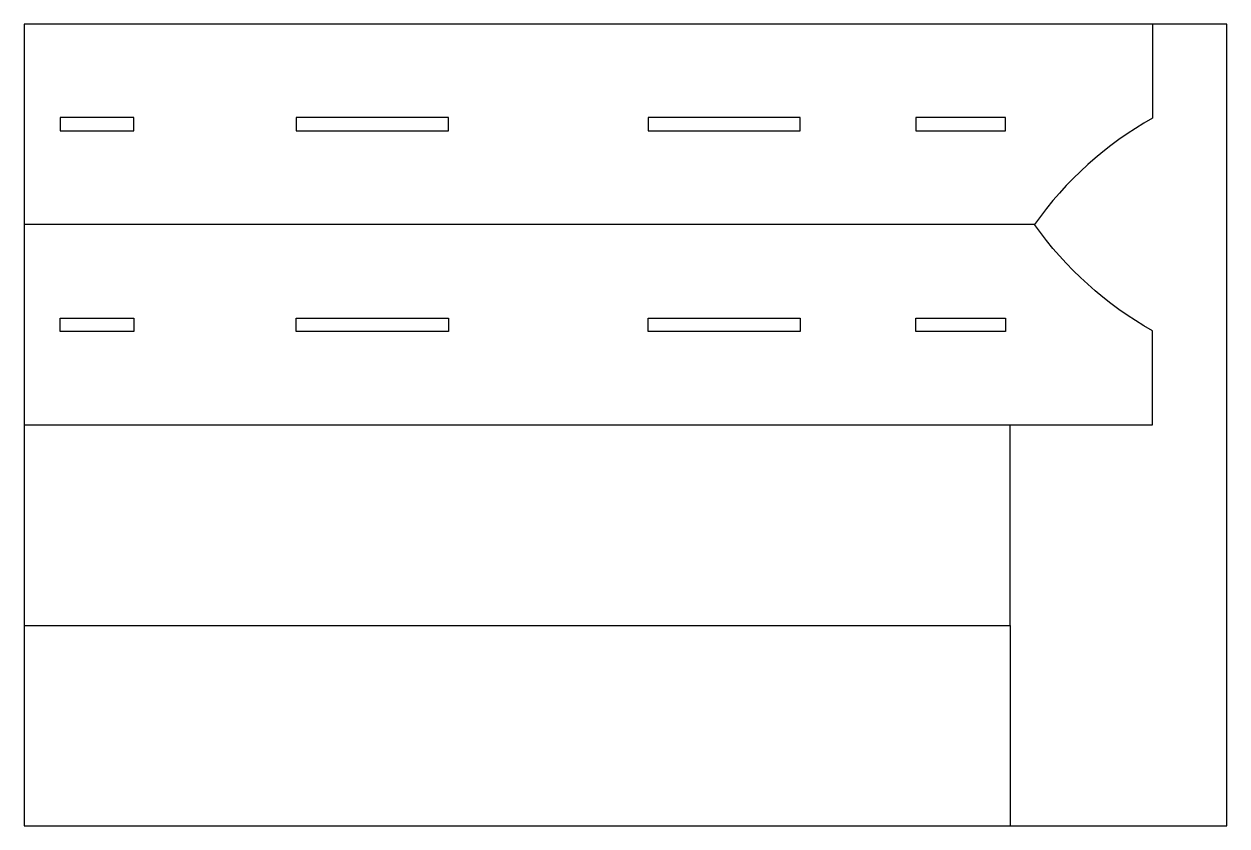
# Model space of a CAD drawing. Header units: millimetres. Extents: x 16893 to 17793, y 4160 to 4760.
import ezdxf

# ---------------------------------------------------------------- set-up
doc = ezdxf.new("R2010")
doc.units = ezdxf.units.MM
doc.header["$MEASUREMENT"] = 0
doc.layers.add('90X60', color=6, linetype='Continuous', true_color=0xff00ff)
doc.layers.add('CORTE', color=3, linetype='Continuous', true_color=0x00ff00)

msp = doc.modelspace()

# ---------------------------------------------------------------- linework, layer by layer
at = {"layer": '90X60'}
msp.add_lwpolyline([(16893.19, 4160.02), (17793.19, 4160.02), (17793.19, 4760.02), (16893.19, 4760.02), (16893.19, 4160.02)], dxfattribs=at)
at = {"layer": 'CORTE'}
for p, q in [((17737.59, 4760.02), (17737.59, 4689.71)), ((17630.96, 4310.09), (17630.96, 4460.07)), ((16893.19, 4310.09), (17630.96, 4310.09)), ((17630.96, 4310.09), (17630.96, 4160.11))]:
    msp.add_line(p, q, dxfattribs=at)
for points in [[(16920.1, 4690.03), (16920.1, 4680.03), (16975.4, 4680.03), (16975.4, 4690.03), (16920.1, 4690.03)], [(17096.86, 4690.03), (17096.86, 4680.03), (17210.69, 4680.03), (17210.69, 4690.03), (17096.86, 4690.03)], [(17360.16, 4690.03), (17360.16, 4680.03), (17473.99, 4680.03), (17473.99, 4690.03), (17360.16, 4690.03)], [(17560.48, 4690.03), (17560.48, 4680.03), (17627.49, 4680.03), (17627.49, 4690.03), (17560.48, 4690.03)], [(16920.1, 4530.06), (16920.1, 4540.06), (16975.4, 4540.06), (16975.4, 4530.06), (16920.1, 4530.06)], [(17096.86, 4530.06), (17096.86, 4540.06), (17210.69, 4540.06), (17210.69, 4530.06), (17096.86, 4530.06)], [(17360.16, 4530.06), (17360.16, 4540.06), (17473.99, 4540.06), (17473.99, 4530.06), (17360.16, 4530.06)], [(17560.48, 4530.06), (17560.48, 4540.06), (17627.49, 4540.06), (17627.49, 4530.06), (17560.48, 4530.06)]]:
    msp.add_lwpolyline(points, dxfattribs=at)
msp.add_lwpolyline([(17737.59, 4530.38, -0.111789), (17649.3, 4610.05), (16893.19, 4610.05), (16893.19, 4460.07), (17737.59, 4460.07), (17737.59, 4530.38)], format="xyb", dxfattribs=at)
msp.add_arc((17869.38, 4454.9), 269.27, 119.30391, 144.81802, dxfattribs=at)

doc.saveas('drawing.dxf')
